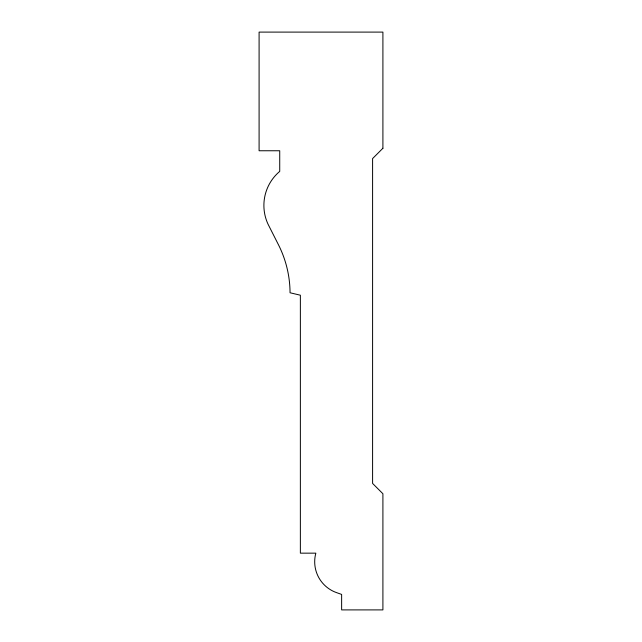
<?xml version="1.0" encoding="UTF-8"?>
<svg xmlns="http://www.w3.org/2000/svg" width="642" height="642" viewBox="0 0 642 642"><rect width="100%" height="100%" fill="white"/><g stroke="black" fill="none" stroke-linecap="round" stroke-linejoin="round"><path stroke-width="0.96" d="M382.905 148.254L372.593 158.574L372.593 483.426L382.905 493.746L382.905 609.9L341.632 609.9L341.632 594.42L336.48 592.598A32.734 32.734 0 0 1 315.84 553.155L300.368 553.155L300.368 295.208L290.048 292.768A107.712 107.712 0 0 0 278.54 244.923L268.027 224.162A44.507 44.507 0 0 1 279.727 171.39L279.727 150.758L259.095 150.758L259.095 32.1L382.905 32.1L382.905 148.254"/></g></svg>
